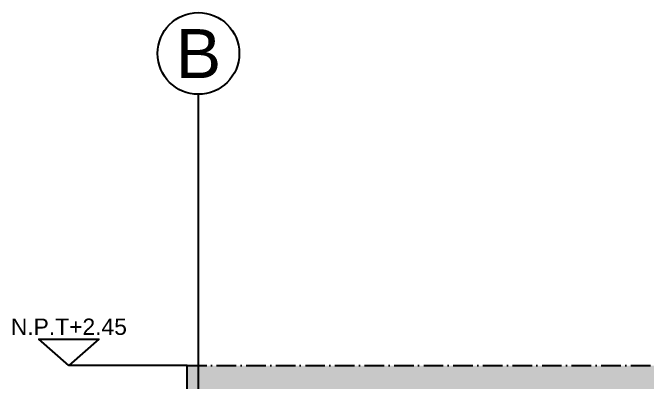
# Model space of a CAD drawing. Header units: millimetres. Extents: x 5639 to 14492, y 750 to 6820.
# Drawn here: x 12365.4 to 12753.2, y 5663.2 to 5889 of the extents above; entities that cross this region are included whole.
import ezdxf
from ezdxf.enums import TextEntityAlignment as Align

# ---------------------------------------------------------------- set-up
doc = ezdxf.new("R2010")
doc.units = ezdxf.units.MM
doc.linetypes.add('ACAD_ISO10W100', pattern=[18, 12, -3, 0, -3])
for name, color, linetype in [('A-ANNO-SYMB', 3, 'Continuous'), ('A-ANNO-TEXT', 3, 'Continuous'), ('A-SECT-MCUT', 7, 'Continuous'), ('CAMPITURA', 255, 'Continuous')]:
    doc.layers.add(name, color=color, linetype=linetype)
doc.styles.add('ARIAL', font='arial.ttf')

msp = doc.modelspace()

# ---------------------------------------------------------------- hatches: boundary and pattern name
at = {"layer": 'CAMPITURA'}
h = msp.add_hatch(color=9, dxfattribs=at)
h.dxf.hatch_style = 1
h.paths.add_polyline_path([(13077.14, 5672.87), (12472.14, 5672.85), (12472.14, 5627.84), (12486.14, 5627.84), (12486.14, 5652.84), (12694.43, 5652.85), (12694.43, 5627.85), (12702.13, 5627.85), (12702.13, 5652.85), (12859.21, 5652.85), (12859.21, 5427.86), (12486.15, 5427.86), (12486.14, 5507.84), (12472.14, 5507.84), (12472.14, 5417.86), (12472.14, 5397.86), (12486.14, 5397.86), (12486.14, 5407.86), (13063.15, 5407.86), (13063.15, 5397.86), (13077.15, 5397.86)])
h.paths.add_polyline_path([(12868.13, 5427.86), (12868.13, 5652.85), (13063.14, 5652.86), (13063.14, 5427.86)], flags=16)

# ---------------------------------------------------------------- linework, layer by layer
at = {"layer": 'A-ANNO-SYMB'}
msp.add_line((12472.14, 5672.85), (12399.82, 5672.85), dxfattribs=at)
at = {"layer": 'A-ANNO-SYMB', "ltscale": 0.04}
msp.add_lwpolyline([(12479.16, 5397.86), (12479.09, 5838.98)], dxfattribs=at)
at = {"layer": 'A-ANNO-SYMB'}
msp.add_lwpolyline([(12399.82, 5672.85), (12381.41, 5689.08), (12418.21, 5689.08)], close=True, dxfattribs=at)
msp.add_circle((12479.09, 5863.98), 25, dxfattribs=at)
at = {"layer": 'A-SECT-MCUT', "linetype": 'ACAD_ISO10W100'}
msp.add_line((12472.14, 5672.85), (13077.14, 5672.87), dxfattribs=at)
at = {"layer": 'A-SECT-MCUT'}
msp.add_line((12472.14, 5417.86), (12472.14, 5672.86), dxfattribs=at)

# ---------------------------------------------------------------- texts
at = {"layer": 'A-ANNO-TEXT', "style": 'ARIAL'}
msp.add_text('B', height=30, dxfattribs=at).set_placement((12479.09, 5848.92), align=Align.CENTER)
msp.add_text('N.P.T+2.45', height=10, rotation=0.0031, dxfattribs=at).set_placement((12399.81, 5691.64), align=Align.CENTER)

doc.saveas('drawing.dxf')
